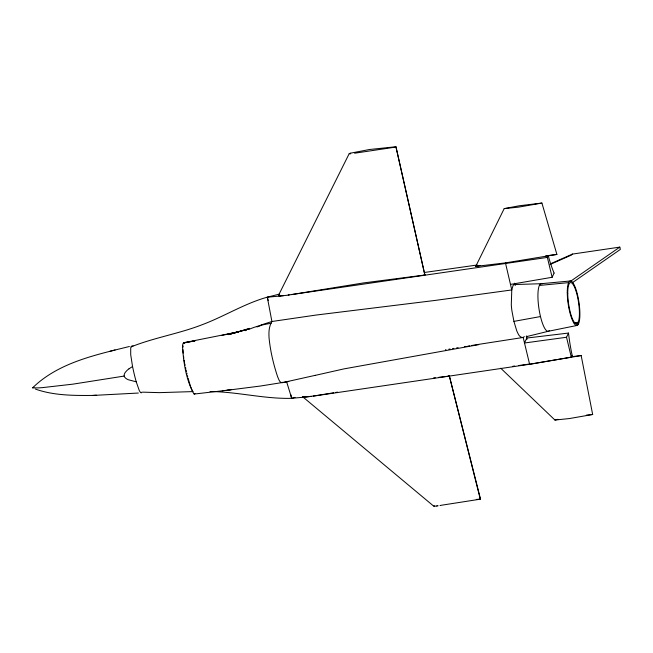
<?xml version="1.0" encoding="UTF-8"?>
<svg xmlns="http://www.w3.org/2000/svg" width="653" height="653" viewBox="0 0 653 653"><rect width="100%" height="100%" fill="white"/><g stroke="black" fill="none" stroke-linecap="round" stroke-linejoin="round"><path stroke-width="0.98" d="M182.522 346.384C183.477 362.521 186.081 379.899 193.949 393.996A10.53 2.547 81.6 0 0 194.978 393.441M183.011 347.078L183.167 345.976M279.655 294.03L267.306 297.188L271.909 321.496C269.256 326.239 268.579 330.712 269.077 338.083C270.375 351.216 273.444 364.186 277.598 376.691C278.537 378.487 279.827 384.029 282.749 382.332M505.455 262.89L475.735 266.391L504.189 208.617L519.306 205.76L541.917 203.059L556.895 254.441L505.455 262.89L511.772 289.948L511.299 304.804A22.675 5.485 81.6 0 0 511.919 310.82L513.927 321.382L516.629 330.451A22.675 5.485 81.6 0 0 518.335 334.132C519.029 336.262 522.571 338.972 524.343 336.638M510.442 284.414L552.128 277.288L547.361 257.413L548.21 255.568A61.202 14.807 81.6 0 0 554.079 273.019M552.128 277.288L554.071 273.093M500.745 368.219L554.936 420.05L569.432 418.549L592.663 414.492L581.17 355.559L529.616 364.268L316.028 395.718L305.775 396.934L302.69 396.616M566.526 337.258L568.461 333.063L526.791 338.05L524.506 342.996L566.526 337.258L571.302 357.142L529.616 364.268L523.175 337.462L478.584 344.376M571.302 357.142L572.15 355.305M291.32 294.601L363.509 282.929L424.874 275.011L395.938 146.754L369.549 149.496L350.514 153.161M440.955 505.316L480.526 499.145L449.313 375.81L448.325 375.867M278.423 295.499L349.159 153.733M424.883 274.995L395.938 146.754M480.371 499.463L449.313 375.81M278.472 295.425L279.182 294.96M129.041 368.814L132.543 366.488L130.706 354.71L130.722 348.22A10.399 2.514 81.6 0 1 131.122 346.874A13.868 3.355 81.6 0 1 131.702 346.074L133.081 345.878M570.926 281.027L619.795 247.112L620.35 249.413L572.314 282.749M245.585 330.687L246.214 330.41M550.218 263.918L572.51 254.074L619.795 247.112M550.161 264.449L571.522 255.013L571.897 254.295A1.649 1.502 24.8 0 1 572.51 254.082M131.122 346.865C154.214 337.593 179.053 333.724 202.242 324.68C224.199 316.452 244.287 303.694 266.938 297.27A3.967 3.624 23.3 0 1 267.306 297.188L281.002 295.956A85.567 28.814 -13.5 0 0 286.055 295.368L286.7 295.287M248.744 329.324L249.373 329.063M260.906 325.039L271.828 321.521M249.479 328.353L238.859 331.577L249.111 328.941L228.468 334.614L238.598 331.642L228.256 334.409L238.459 331.74L228.036 334.279L238.321 331.863L183.664 342.76L184.44 343.168M210.054 391.522C237.251 391.767 263.918 398.959 291.148 398.338A3.967 3.624 23.3 0 0 291.581 398.314L295.058 397.375M315.268 375.336L282.088 382.74M129.384 346.49C95.477 354.93 58.492 362.578 32.65 387.792A43.057 14.497 -13.5 0 1 33.891 387.335M115.05 349.984L109.916 351.281M526.212 336.687L548.406 331.259L576.991 325.463M314.558 375.524L344.041 368.872L478.714 344.662M554.936 420.05L558.013 419.324M515.274 285.018L514.14 284.545L513.16 285.19L511.772 289.948L435.314 300.404L316.24 315.032L271.909 321.496M475.735 266.391L480.355 265.428M222.036 335.348L227.366 334.271M227.481 334.222L238.084 332.091M576.558 324.223L578.525 323.831M541.917 203.059L518.678 207.115L504.189 208.617M540.48 316.55L513.927 321.382M288.797 381.499L260.474 386.029L227.84 390.184L230.991 389.825M335.569 392.453L337.519 392.127M183.877 342.719L195.043 340.85L183.322 343.094A10.53 2.547 81.6 0 0 182.505 346.343M333.618 392.779L313.383 396.053M440.489 505.398L440.024 505.471M445.419 349.763L445.975 349.665M448.84 349.2L450.039 348.996M354.612 153.218L395.791 147.072M456.627 347.918L458.08 347.682M452.553 348.588L453.868 348.376M464.389 346.661L466.103 346.384M467.875 346.098L469.719 345.796M477.833 344.498L471.629 345.494M438.09 505.789L437.763 505.838M437.624 505.863L436.661 506.002M574.142 322.892L578.158 322.296M477.147 265.012L424.858 272.415M529.73 364.007L518.702 365.533M547.361 257.413L288.871 294.96M289.099 294.968L288.438 295.025M288.74 295.017L288.226 295.05M436.571 506.01L434.384 506.238M288.389 295.066L287.287 295.18M310.975 396.412L310.33 396.493A86.172 29.018 -13.5 0 1 304.404 397.163L291.581 398.306A28.422 6.881 81.6 0 0 290.846 395.465L286.618 381.768M194.243 394.045L228.101 390.151L222.273 390.796M545.598 255.894L547.336 255.682M571.22 356.734L581.17 355.559M512.842 366.26L514.735 366.031M549.606 255.299L556.895 254.441M433.608 377.924L435.331 377.72M438.775 377.312L449.15 376.128M283.516 295.638L280.423 295.874M586.304 415.153L592.663 414.492M350.694 153.782L349.796 153.847M539.378 285.443L568.641 282.627M570.175 280.994L540.929 283.72L514.017 284.561M476.298 499.447L479.261 499.227M138.354 393.041L92.53 395.465L96.652 395.367L93.754 395.44L94.171 395.432C74.524 395.555 54.207 395.734 35.458 389.098M479.604 499.202L480.526 499.145M424.05 274.75L425.038 274.693M94.995 395.416L95.403 395.4M192.766 391.604L159.34 392.641L142.697 392.151M280.129 295.882L279.721 295.882M141.938 392.143A10.399 2.514 81.6 0 1 141.415 392.804L140.607 392.616L139.367 390.78L136.224 381.817L128.437 379.777A11.844 11.019 9.6 0 1 126.258 378.658L126.192 378.569A5.004 4.669 9.2 0 1 124.176 376.087M302.731 396.812L433.755 506.189M515.503 285.026L514.466 283.182M268.203 300.437L267.306 297.188M187.697 376.552L187.484 375.712M187.068 374.022L186.864 373.165M186.448 371.418L186.121 369.982M291.581 398.306L290.838 394.722M185.787 368.496L185.542 367.37M185.109 365.321L184.832 363.941M184.481 362.089L184.146 360.219M183.803 358.097L183.526 356.203M526.955 339.413L526.555 335.92M183.167 353.134L182.946 349.722M549.279 330.638A24.079 5.828 81.6 0 1 538.97 308.763A24.079 5.828 81.6 0 1 542.178 283.867M279.737 295.825A2.514 0.849 -13.5 0 1 278.447 295.727M572.134 355.322A61.202 14.807 81.6 0 1 568.494 333.071M136.232 381.793A59.962 14.513 81.6 0 1 132.551 366.48M129.016 368.782A25.679 24.12 14.7 0 0 127 370.455L126.364 371.149A11.852 11.077 11.5 0 0 124.911 372.961L124.903 373.018A6.171 5.755 9.8 0 0 124.282 374.455L124.201 375.042A3.665 3.42 9.1 0 0 124.274 376.055L72.826 384.16L42.11 387.662A41.425 13.95 -13.5 0 1 32.56 387.849M250.042 328.883A96.775 91.575 50.1 0 1 271.109 323.341M349.208 153.643A2.261 0.759 -13.5 0 1 350.432 153.226M257.021 326.933A176.106 168.164 39.2 0 1 261.061 325.414M192.945 391.62A9.509 2.302 81.6 0 1 192.823 391.441M192.284 390.559A19.859 4.808 81.6 0 1 190.782 386.951M190.309 385.703A47.449 11.485 81.6 0 1 188.137 378.201M433.788 506.026A2.261 0.759 -13.5 0 1 434.474 505.765M567.743 293.368A20.831 5.036 81.6 0 0 576.566 323.839A20.831 5.036 81.6 0 0 576.436 292.479A20.831 5.036 81.6 0 0 567.743 293.368M567.277 292.577A22.504 5.444 81.6 0 0 576.803 325.496A22.504 5.444 81.6 0 0 576.664 291.622A22.504 5.444 81.6 0 0 567.277 292.577"/></g></svg>
